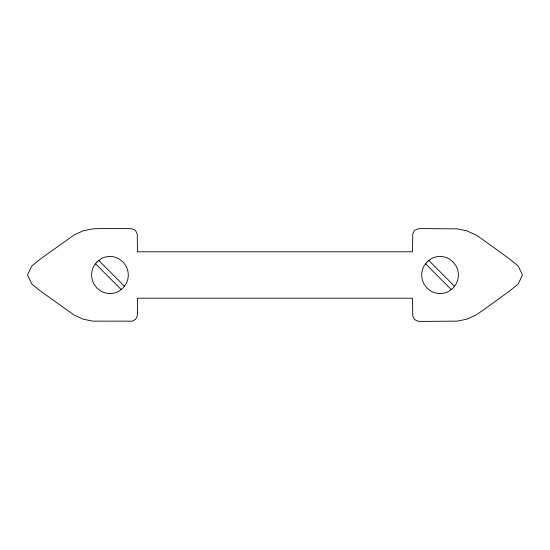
<?xml version="1.0" encoding="UTF-8"?>
<svg xmlns="http://www.w3.org/2000/svg" width="550" height="550" viewBox="0 0 550 550"><rect width="100%" height="100%" fill="white"/><g stroke="black" fill="none" stroke-linecap="round" stroke-linejoin="round"><path stroke-width="0.82" d="M425.618 263.794L451.234 289.506M98.766 260.494L124.382 286.206M428.856 260.494L454.472 286.206M95.528 263.794L121.144 289.506M137.466 312.125L137.232 316.023L135.568 319.488L132.144 321.173L92.703 321.131L83.153 319.179L74.264 315.15L40.645 291.184L31.811 283.972L27.5 275L31.811 266.028L40.645 258.816L74.264 234.85L83.153 230.821L92.703 228.869L100.787 228.594L128.294 228.594L132.144 228.827L135.568 230.512L137.232 233.977L137.466 251.797L412.534 251.797L412.768 233.977L414.432 230.512L417.856 228.827L421.706 228.594L457.297 228.869L466.847 230.821L475.736 234.85L482.474 239.381L509.355 258.816L518.189 266.028L522.5 275L518.189 283.972L509.355 291.184L482.474 310.619L475.736 315.15L466.847 319.179L457.297 321.131L421.706 321.406L417.856 321.173L414.432 319.488L412.768 316.023L412.534 298.203L137.466 298.203L137.466 312.125M96.986 261.876L94.078 265.719A18.755 18.755 0 0 0 94.078 284.281L96.986 288.124L100.787 291.074A18.157 18.157 0 0 0 119.123 291.074L122.925 288.124L125.84 284.281A18.755 18.755 0 0 0 125.833 265.719L122.925 261.876L119.123 258.926A18.157 18.157 0 0 0 100.787 258.926L96.986 261.876M427.075 261.876L424.16 265.719A18.755 18.755 0 0 0 424.167 284.281L427.075 288.124L430.877 291.074A18.157 18.157 0 0 0 449.212 291.074L453.014 288.124L455.922 284.281A18.755 18.755 0 0 0 455.922 265.719L453.014 261.876L449.212 258.926A18.157 18.157 0 0 0 430.877 258.926L427.075 261.876"/></g></svg>
